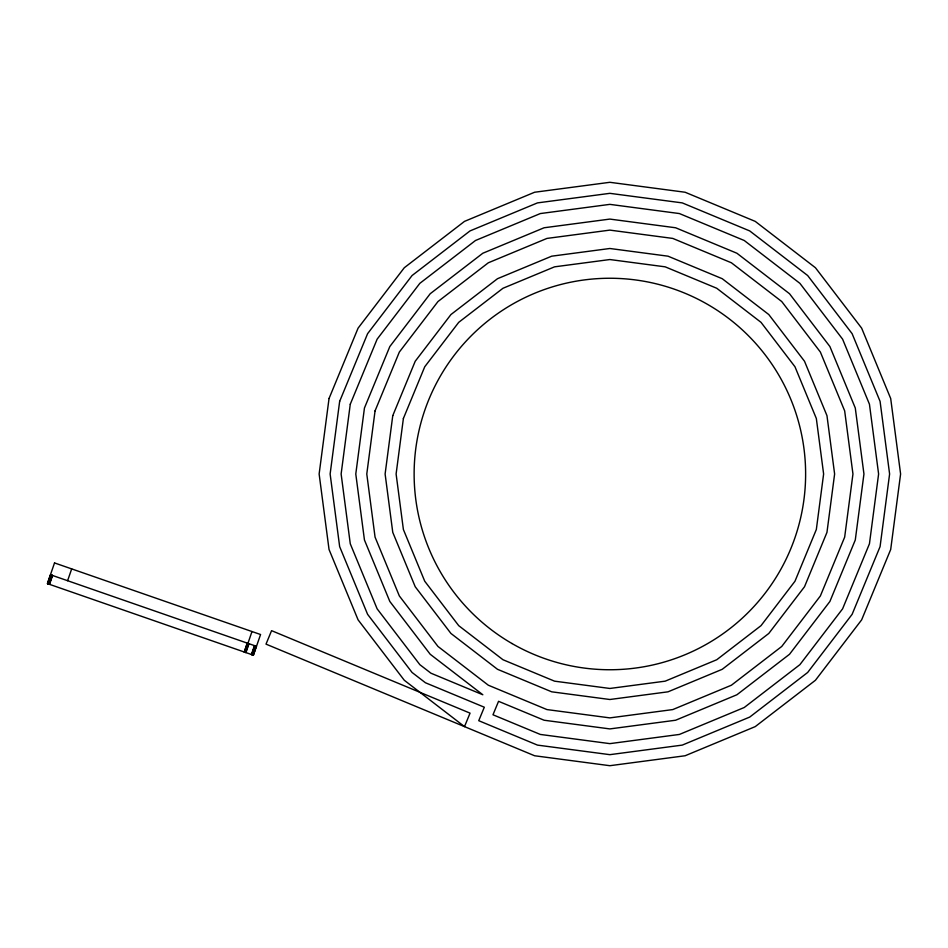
<?xml version="1.0" encoding="UTF-8"?>
<svg xmlns="http://www.w3.org/2000/svg" width="948" height="948" viewBox="0 0 948 948"><rect width="100%" height="100%" fill="white"/><g stroke="black" fill="none" stroke-linecap="round" stroke-linejoin="round"><path stroke-width="1.42" d="M47.542 583.66L50.517 574.772L256.481 646.323M47.673 583.707L50.73 574.844M47.827 583.755L50.884 574.891M48.016 583.826L51.074 574.962M48.218 583.897L51.275 575.033M48.455 583.98L51.512 575.116M48.704 584.063L51.761 575.199M48.976 584.158L52.033 575.294M49.249 584.252L52.306 575.389M49.533 584.347L52.59 575.483M67.604 580.709L71.693 568.895M244.228 651.987L247.286 643.135M244.406 652.058L247.298 643.135M244.537 652.094L247.594 643.242M244.703 652.153L247.772 643.301M244.904 652.224L251.978 631.534M245.141 652.307L248.198 643.443M245.39 652.39L248.447 643.538M245.662 652.485L248.72 643.633M245.935 652.591L249.004 643.728M251.421 654.487L254.479 645.624M251.694 654.582L254.751 645.73M251.978 654.677L255.036 645.825M252.239 654.772L255.296 645.908M252.476 654.855L255.533 646.003M252.701 654.938L255.759 646.074M252.903 655.009L255.96 646.145M253.069 655.068L256.126 646.204M253.317 655.151L256.268 646.252M329.039 398.504L319.132 474L329.039 549.496L358.083 619.85L404.286 680.261L464.496 726.618L470.054 713.145L271.578 630.657L266.009 644.13L534.613 755.757L609.86 765.7L685.108 755.757L755.236 726.618L815.446 680.261L861.649 619.85L890.693 549.496L900.6 474L890.693 398.504L861.649 328.15L815.446 267.739L755.236 221.382L685.108 192.243L609.86 182.3L534.613 192.243L464.496 221.382L404.286 267.739L358.083 328.15L329.039 398.504M339.657 401.36L330.129 474L339.657 546.641L367.599 614.328L412.06 672.464L425.439 682.761L484.31 707.22L478.74 720.693L537.469 745.104L609.86 754.667L682.264 745.104L749.738 717.067L807.672 672.464L852.122 614.328L880.076 546.641L889.603 474L880.076 401.36L852.122 333.672L807.672 275.536L749.738 230.933L682.264 202.896L609.86 193.333L537.469 202.896L469.995 230.933L412.06 275.536L367.599 333.672L339.657 401.36M350.274 404.215L341.126 474L350.274 543.785L377.126 608.817L419.834 664.655L430.937 673.199L482.828 694.765L430.202 654.262L389.829 601.459L364.447 539.981L355.784 474L364.447 408.019L389.829 346.541L430.202 293.738L482.828 253.234L544.105 227.769L609.86 219.083L675.628 227.769L736.904 253.234L789.53 293.738L829.903 346.541L855.286 408.019L863.948 474L855.286 539.981L829.903 601.459L789.53 654.262L736.904 694.765L675.628 720.231L609.86 728.917L544.105 720.231L498.553 701.307L492.984 714.78L540.313 734.439L609.86 743.635L679.42 734.439L744.239 707.504L799.899 664.655L842.606 608.817L869.446 543.785L878.606 474L869.446 404.215L842.606 339.183L799.899 283.345L744.239 240.496L679.42 213.561L609.86 204.365L540.313 213.561L475.493 240.496L419.834 283.345L377.126 339.183L350.274 404.215M375.064 410.875L366.781 474L375.064 537.125L399.345 595.948L437.976 646.453L488.327 685.214L546.949 709.578L609.86 717.885L672.784 709.578L731.406 685.214L781.745 646.453L820.375 595.948L844.668 537.125L852.951 474L844.668 410.875L820.375 352.052L781.745 301.547L731.406 262.786L672.784 238.422L609.86 230.115L546.949 238.422L488.327 262.786L437.976 301.547L399.345 352.052L375.064 410.875M392.768 415.639L385.113 474L392.768 532.361L415.224 586.753L450.94 633.454L497.487 669.288L551.689 691.815L609.86 699.505L668.032 691.815L722.246 669.288L768.792 633.454L804.508 586.753L826.964 532.361L834.619 474L826.964 415.639L804.508 361.247L768.792 314.546L722.246 278.712L668.032 256.185L609.86 248.494L551.689 256.185L497.487 278.712L450.94 314.546L415.224 361.247L392.768 415.639M403.386 418.495L396.11 474L403.386 529.505L424.74 581.231L458.714 625.656L502.985 659.737L554.544 681.162L609.86 688.461L665.188 681.162L716.747 659.737L761.019 625.656L794.981 581.231L816.335 529.505L823.622 474L816.335 418.495L794.981 366.769L761.019 322.344L716.747 288.263L665.188 266.838L609.86 259.539L554.544 266.838L502.985 288.263L458.714 322.344L424.74 366.769L403.386 418.495M54.522 562.934L47.4 583.613L253.412 655.187L260.57 634.52L54.522 562.934M511.991 643.526A195.762 195.762 0 0 0 805.622 474A195.762 195.762 0 0 0 511.991 304.474A195.762 195.762 0 0 0 511.991 643.526"/></g></svg>
